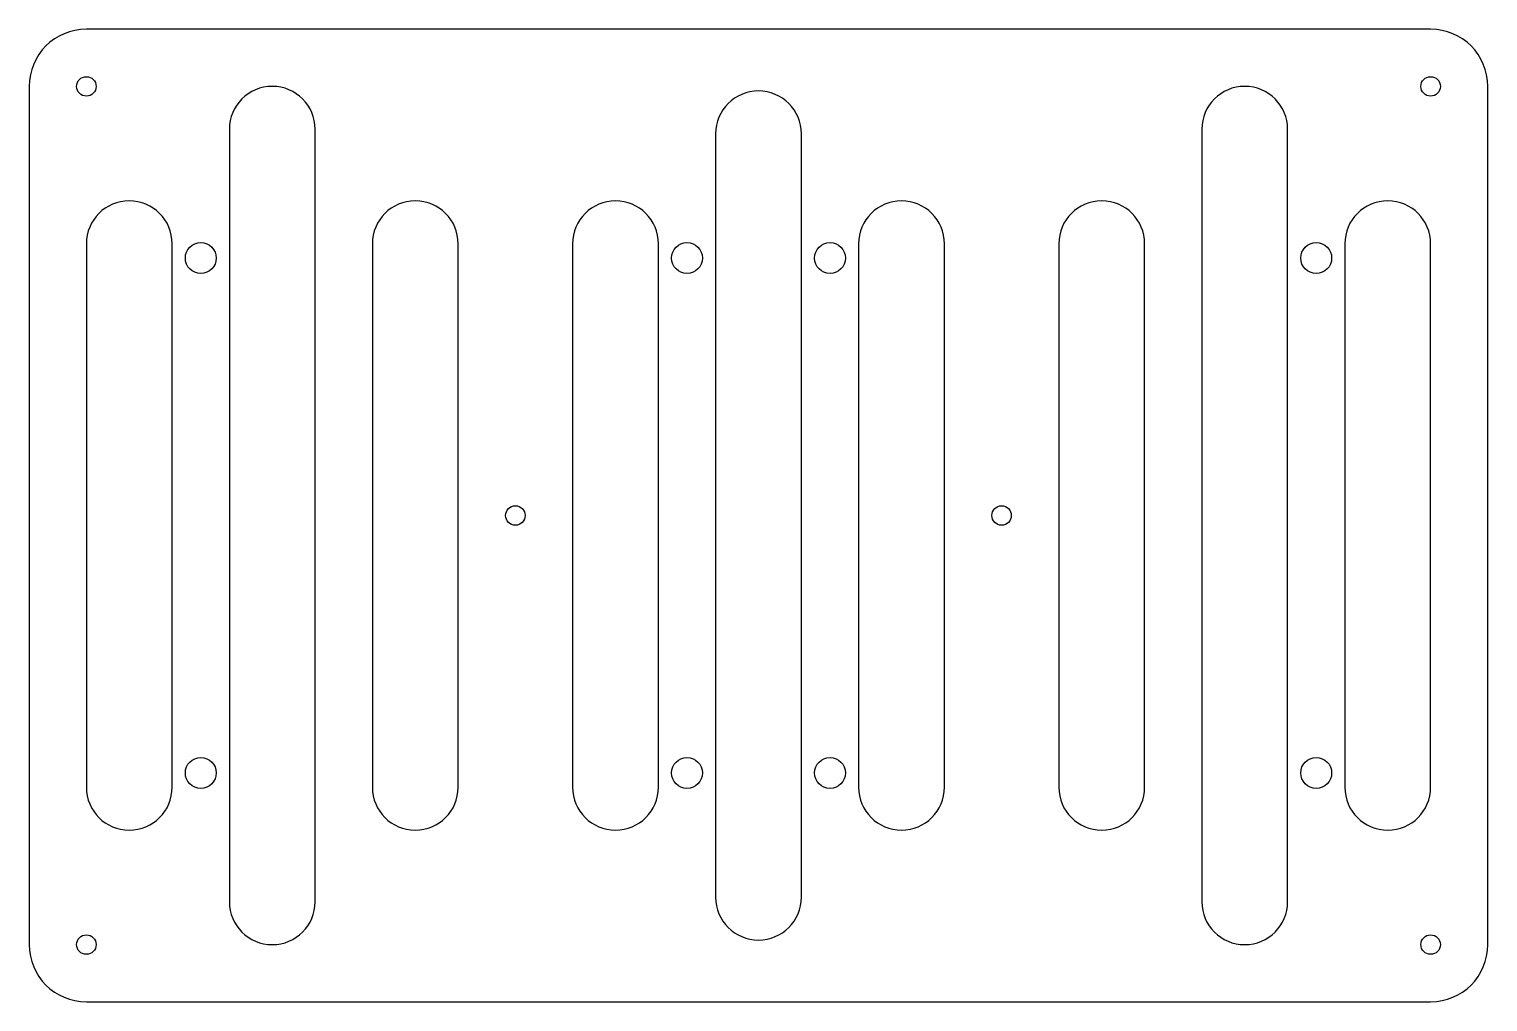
# Model space of a CAD drawing. Extents: x 0 to 255, y 0 to 170.
import ezdxf

# ---------------------------------------------------------------- set-up
doc = ezdxf.new("R2010")
doc.units = 0
doc.layers.get('0').update_dxf_attribs({"linetype": 'CONTINUOUS'})

msp = doc.modelspace()

# ---------------------------------------------------------------- linework, layer by layer
at = {"color": 7}
for p, q in [((245, 170), (10, 170)), ((0, 160), (0, 10)), ((255, 10), (255, 160)), ((35, 152.5), (35, 17.5)), ((50, 17.5), (50, 152.5)), ((120, 151.7), (120, 18.3)), ((135, 18.3), (135, 151.7)), ((205, 152.5), (205, 17.5)), ((220, 17.5), (220, 152.5)), ((10, 132.5), (10, 37.5)), ((25, 37.5), (25, 132.5)), ((60, 132.5), (60, 37.5)), ((75, 37.5), (75, 132.5)), ((95, 132.5), (95, 37.5)), ((110, 37.5), (110, 132.5)), ((145, 132.5), (145, 37.5)), ((160, 37.5), (160, 132.5)), ((180, 132.5), (180, 37.5)), ((195, 37.5), (195, 132.5)), ((230, 132.5), (230, 37.5)), ((245, 37.5), (245, 132.5)), ((10, 0), (245, 0))]:
    msp.add_line(p, q, dxfattribs=at)
for centre, radius in [((10, 160), 1.7), ((245, 160), 1.7), ((30, 130), 2.7), ((115, 130), 2.7), ((140, 130), 2.7), ((225, 130), 2.7), ((85, 85), 1.7), ((170, 85), 1.7), ((30, 40), 2.7), ((115, 40), 2.7), ((140, 40), 2.7), ((225, 40), 2.7), ((10, 10), 1.7), ((245, 10), 1.7)]:
    msp.add_circle(centre, radius, dxfattribs=at)
for centre, radius, start, end in [((10, 160), 10, 90, 180), ((245, 160), 10, 0, 90), ((42.5, 152.5), 7.5, 0, 180), ((127.5, 151.7), 7.5, 0, 180), ((212.5, 152.5), 7.5, 0, 180), ((17.5, 132.5), 7.5, 0, 180), ((67.5, 132.5), 7.5, 0, 180), ((102.5, 132.5), 7.5, 0, 180), ((152.5, 132.5), 7.5, 0, 180), ((187.5, 132.5), 7.5, 0, 180), ((237.5, 132.5), 7.5, 0, 180), ((17.5, 37.5), 7.5, 180, 360), ((67.5, 37.5), 7.5, 180, 360), ((102.5, 37.5), 7.5, 180, 360), ((152.5, 37.5), 7.5, 180, 360), ((187.5, 37.5), 7.5, 180, 360), ((237.5, 37.5), 7.5, 180, 360), ((127.5, 18.3), 7.5, 180, 360), ((42.5, 17.5), 7.5, 180, 360), ((212.5, 17.5), 7.5, 180, 360), ((10, 10), 10, 180, 270), ((245, 10), 10, 270, 360)]:
    msp.add_arc(centre, radius, start, end, dxfattribs=at)

doc.saveas('drawing.dxf')
